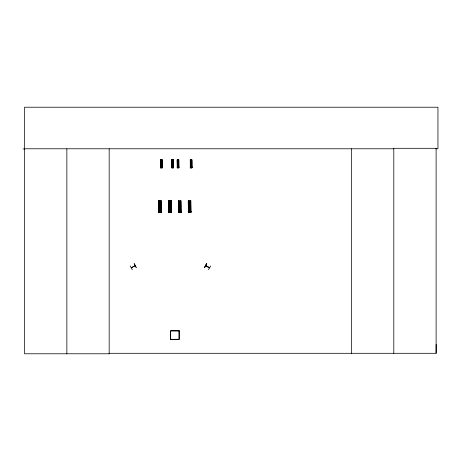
<?xml version="1.0" encoding="UTF-8"?>
<svg xmlns="http://www.w3.org/2000/svg" width="461" height="461" viewBox="0 0 461 461"><rect width="100%" height="100%" fill="white"/><g stroke="black" fill="none" stroke-linecap="round" stroke-linejoin="round"><path stroke-width="0.69" d="M435.795 148.782L437.95 148.782L437.95 107.217L24.537 107.217L24.537 353.783L109.234 353.783L109.176 353.299L436.112 353.299L436.175 344.384M209.133 267.726L209.576 267.726M135.102 265.68L131.281 267.685M159.915 212.037L160.088 212.521M169.93 212.521L169.948 212.048M179.951 212.533L179.623 212.538M189.765 212.521L189.471 212.538M179.681 212.048L179.657 212.521M206.632 263.594L204.621 267.518L206.609 263.583M204.569 267.489L206.799 263.692M206.067 265.899L205.762 265.548L209.507 267.685M208.447 269.731L210.694 265.939M135.05 265.767L131.35 267.864M160.088 212.504L159.834 212.521M132.353 269.725L130.123 265.922M136.168 267.518L134.157 263.594L136.22 267.489M172.702 167.429L172.708 167.683M178.113 167.337L177.969 167.654M191.182 167.337L191.067 167.591M160.67 160.687L162.139 160.67M171.809 160.687L173.278 160.67M177.255 160.687L178.724 160.67M190.347 160.687L191.816 160.67M160.676 161.223L162.145 161.206M171.815 161.223L173.284 161.206M177.26 161.223L178.73 161.206M190.353 161.223L191.822 161.206M160.687 162.03L162.157 162.018M171.82 162.03L173.29 162.018M177.266 162.03L178.735 162.018M190.364 162.03L191.834 162.018M160.693 162.75L162.163 162.733M171.826 162.75L173.296 162.733M177.278 162.75L178.741 162.733M190.37 162.75L191.839 162.733M160.699 163.557L162.168 163.54M171.838 163.557L173.307 163.54M177.283 163.557L178.753 163.54M190.381 163.557L191.845 163.54M160.739 167.02L162.209 167.003M171.878 167.02L173.348 167.003M177.324 167.02L178.793 167.003M160.497 167.314L162.456 167.291M171.636 167.251L173.595 167.228L171.636 167.314M190.416 167.02L191.885 167.003M177.082 167.251L179.041 167.291M190.174 167.251L192.133 167.228L190.174 167.314M160.635 167.839L162.335 167.81L162.237 159.852L160.549 159.881L160.67 167.839M171.769 167.839L173.469 167.81L173.348 159.852L171.688 159.881L171.769 167.839L171.723 159.881M170.437 200.737L171.215 200.731L171.342 212.659L168.795 212.7L168.668 200.766L171.043 200.742L171.169 212.665M158.757 201.976L160.958 201.953M168.853 201.976L171.054 201.953M178.58 201.976L180.787 201.953M188.434 201.976L190.635 201.953M158.763 202.782L160.97 202.759M168.859 202.782L171.066 202.759M178.591 202.782L180.793 202.759M188.445 202.782L190.647 202.759M158.78 203.993L160.981 203.969M168.876 203.993L171.077 203.969M178.603 203.993L180.804 203.969M188.457 203.993L190.658 203.969M158.786 205.07L160.987 205.047M168.882 205.07L171.089 205.047M178.614 205.07L180.816 205.047M188.463 205.07L190.67 205.047M158.797 206.28L161.004 206.257M168.899 206.28L171.1 206.257M178.626 206.28L180.827 206.257M188.48 206.28L190.681 206.257M158.861 211.478L161.062 211.455M168.957 211.478L171.158 211.455M178.684 211.478L180.885 211.455M188.537 211.478L190.739 211.455M158.498 211.824L161.431 211.789M158.498 211.916L161.431 211.881M168.593 211.824L171.527 211.789M159.788 212.02L160.134 212.037M168.593 211.916L171.532 211.881M178.321 211.824L181.259 211.789M169.884 212.037L170.23 212.037M178.321 211.916L181.259 211.881M188.174 211.824L191.108 211.789M179.617 212.02L179.963 212.037M188.174 211.916L191.113 211.881M189.465 212.02L189.782 212.469M169.89 212.556L170.236 212.55M161.246 212.659L158.699 212.7L158.572 200.766L161.12 200.731L161.235 212.659L161.062 200.731M178.528 212.7L181.075 212.659M23.05 148.955L24.537 148.949M24.537 148.782L393.798 148.782M209.398 267.876L205.75 265.743M206.534 266.153L208.729 267.415M191.793 159.858L191.897 167.816M191.701 159.858L191.782 167.816M191.638 159.858L191.69 167.816M191.54 159.858L191.609 167.816M191.442 159.858L191.499 167.816M191.384 167.821L190.935 167.821M190.739 159.875L190.831 167.833M190.624 159.875L190.698 167.833L190.52 159.875M190.451 159.875L190.543 167.833M190.341 159.875L190.41 167.839M190.739 200.731L190.871 212.659M190.6 200.731L190.75 212.665M190.514 201.434L190.635 212.665M190.456 201.434L190.583 212.665M190.376 201.434L190.445 212.665M190.347 212.665L190.191 200.737L190.301 212.665M190.041 201.44L190.203 212.671M189.99 212.671L189.315 212.677M189.033 201.463L189.096 212.694M188.849 200.76L188.998 212.694M188.826 200.76L188.958 212.694M188.733 200.76L188.808 212.694M188.595 200.766L188.716 212.694M188.543 200.766L188.67 212.694M188.445 200.766L188.549 212.7M188.301 200.766L188.434 212.7M181.017 212.659L180.943 200.731L178.395 200.766L178.54 212.7M180.793 200.731L180.919 212.665M180.747 200.731L180.902 212.665M180.597 200.731L180.729 212.665M180.505 200.737L180.643 212.665M180.47 201.434L180.591 212.665M180.36 200.737L180.447 212.665M180.234 201.44L180.355 212.671M180.176 201.44L180.309 212.671M180.136 212.671L179.462 212.677M178.701 159.858L178.799 167.816M179.3 212.688L179.168 201.463L179.248 212.694M178.609 159.858L178.724 167.816L178.54 159.858M179.018 200.76L179.104 212.694M178.424 159.858L178.499 167.816M179.012 212.694L178.885 201.463L178.954 212.694M178.349 159.858L178.407 167.816L178.315 159.858M178.695 201.469L178.874 212.694M178.292 167.821L177.842 167.821M177.646 159.875L177.733 167.833L177.612 159.875M177.548 159.875L177.618 167.833M177.439 167.833L177.243 159.875M173.267 159.858L173.353 167.816M173.152 159.858L173.238 167.816M173.088 159.858L173.186 167.816M172.996 159.858L173.065 167.816M172.875 159.858L172.99 167.816M172.846 167.821L172.397 167.821M172.195 159.875L172.287 167.833M172.166 159.875L172.172 167.833M172.005 159.875L172.062 167.833L171.878 159.875M171.815 159.875L171.872 167.839M171.158 200.731L171.29 212.659M170.922 200.731L171.054 212.665M170.881 200.731L170.996 212.665M170.783 201.434L170.858 212.665M170.61 200.737L170.76 212.665M170.587 200.737L170.72 212.665M170.449 201.44L170.582 212.671M170.409 212.671L169.734 212.677M169.573 212.688L169.452 201.463L169.515 212.694M169.418 212.694L169.268 200.76L169.377 212.694M169.158 201.463L169.239 212.694M169.02 201.463L169.135 212.694M168.968 201.469L169.089 212.694M168.818 200.766L168.991 212.694M168.72 200.766L168.807 212.7M162.145 159.852L162.22 167.816M162.013 159.858L162.105 167.816M161.955 159.858L162.013 167.816M161.828 159.858L161.932 167.816M161.73 159.858L161.823 167.816M161.707 167.821L161.258 167.821M161.027 159.875L161.143 167.833M160.947 159.875L161.05 167.833M160.929 167.833L160.872 159.875L160.866 167.833M160.676 159.875L160.751 167.839M160.964 200.731L161.073 212.665M160.826 200.731L160.952 212.665M160.78 200.731L160.901 212.665M160.687 200.737L160.762 212.665M160.664 212.665L160.514 200.737L160.624 212.665M160.405 201.44L160.486 212.671M160.307 212.671L159.639 212.677M159.345 201.463L159.42 212.694M159.172 200.76L159.322 212.694M159.149 200.76L159.281 212.694M159.016 201.463L159.183 212.694M159.033 212.694L158.924 201.463L158.993 212.694M158.74 200.766L158.849 212.7M158.624 200.766L158.757 212.7M436.112 353.299L436.112 148.304L393.798 148.304L393.798 353.299M351.478 148.782L351.478 353.783M109.171 148.782L109.171 353.783M66.857 148.782L66.857 353.783M161.114 163.061C161.529 164.306 162.076 162.174 161.114 163.061M159.42 205.543C160.042 207.404 160.86 204.206 159.42 205.543M172.253 163.061C172.662 164.306 173.209 162.174 172.253 163.061M169.515 205.543C170.138 207.404 170.956 204.206 169.515 205.543M177.698 163.061C178.113 164.306 178.655 162.174 177.698 163.061M179.248 205.543C179.865 207.404 180.683 204.206 179.248 205.543M190.791 163.061C191.206 164.306 191.753 162.174 190.791 163.061M189.096 205.543C189.719 207.404 190.537 204.206 189.096 205.543M178.828 159.852L177.133 159.881L177.22 167.839L178.914 167.81L178.828 159.852M191.926 159.852L190.226 159.881L190.318 167.839L192.012 167.81L191.891 159.852M190.796 200.731L188.249 200.766L188.388 212.7L190.923 212.659L190.785 200.731M179.248 330.727L170.437 330.727L170.437 339.538L179.248 339.538L179.248 330.727M179.001 330.975L170.679 330.975L170.679 339.296L179.001 339.296L179.001 330.975M178.695 212.7L178.568 200.766L178.678 212.7"/></g></svg>
